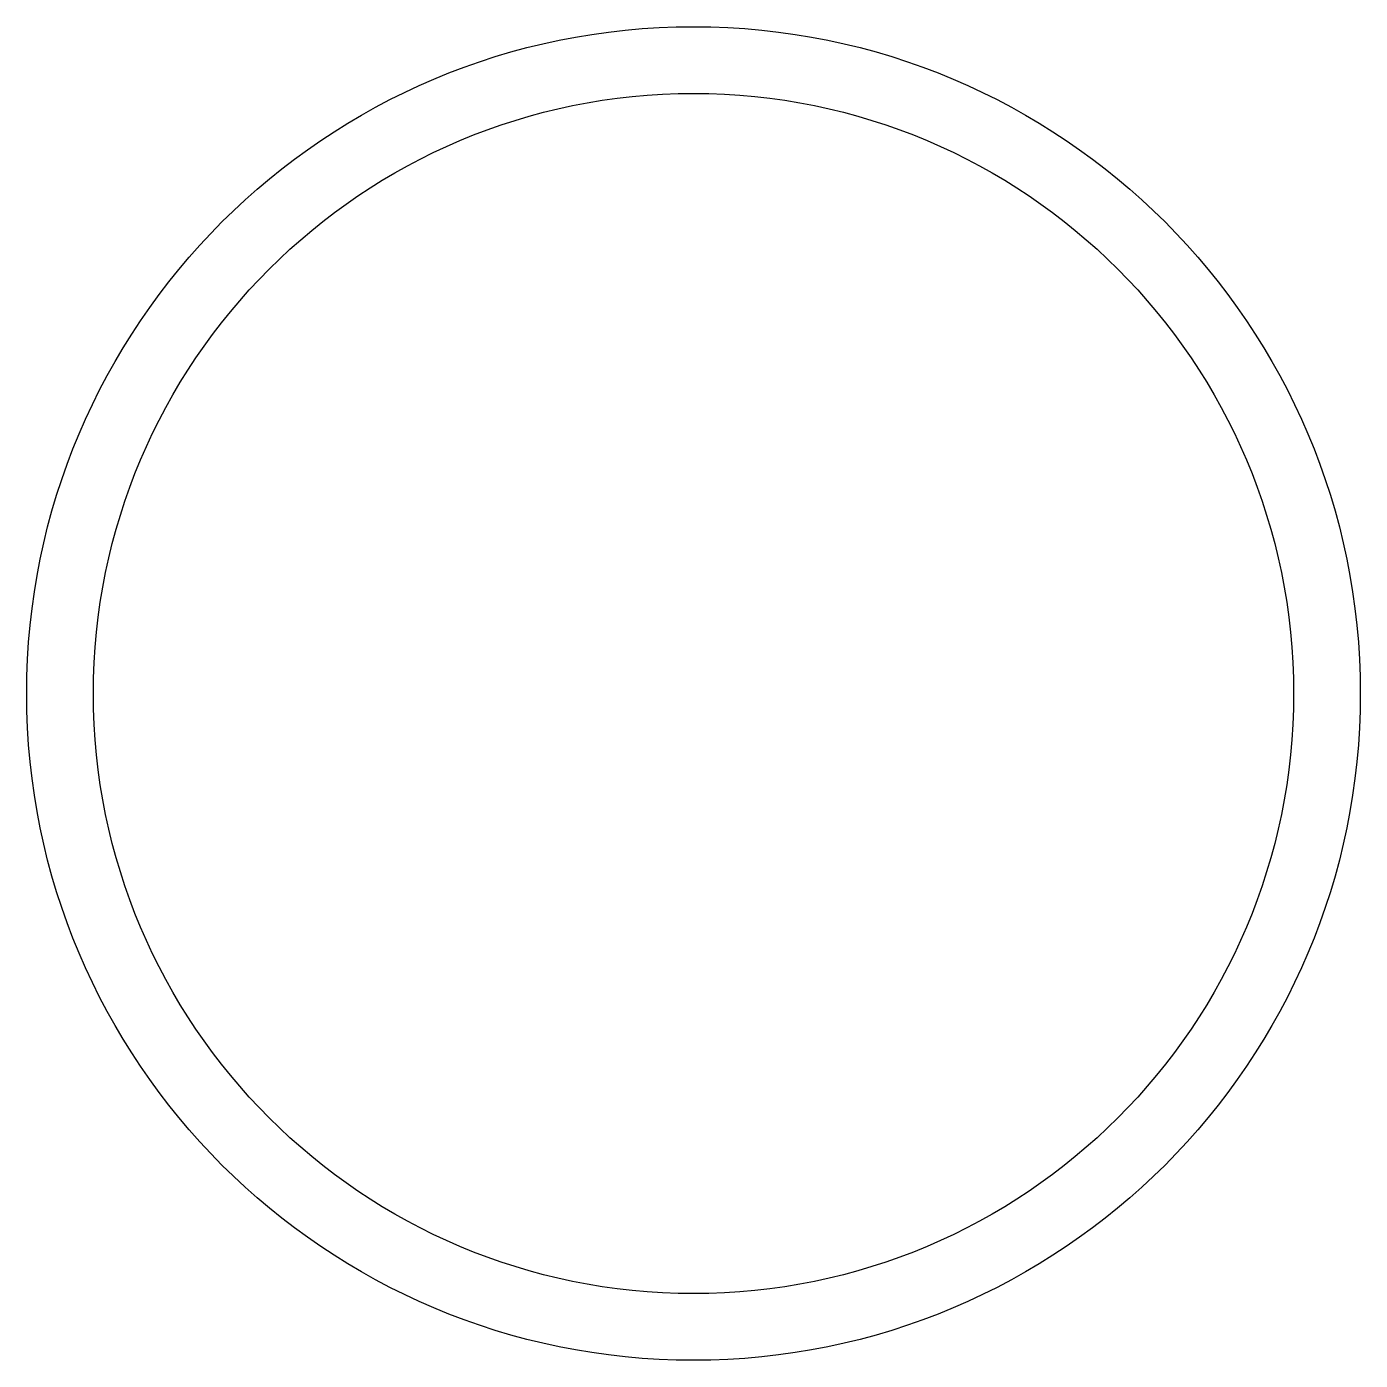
# Model space of a CAD drawing. Extents: x -59.9 to 0.1, y 0 to 60.
import ezdxf

# ---------------------------------------------------------------- set-up
doc = ezdxf.new("R2010")
doc.units = 0

msp = doc.modelspace()

# ---------------------------------------------------------------- linework, layer by layer
at = {"layer": 'layer0'}
for centre, radius in [((-29.941, 30), 30), ((-29.941, 30, 1.5), 30), ((-29.941, 30), 27), ((-29.941, 30, -1.5), 27)]:
    msp.add_circle(centre, radius, dxfattribs=at)

doc.saveas('drawing.dxf')
